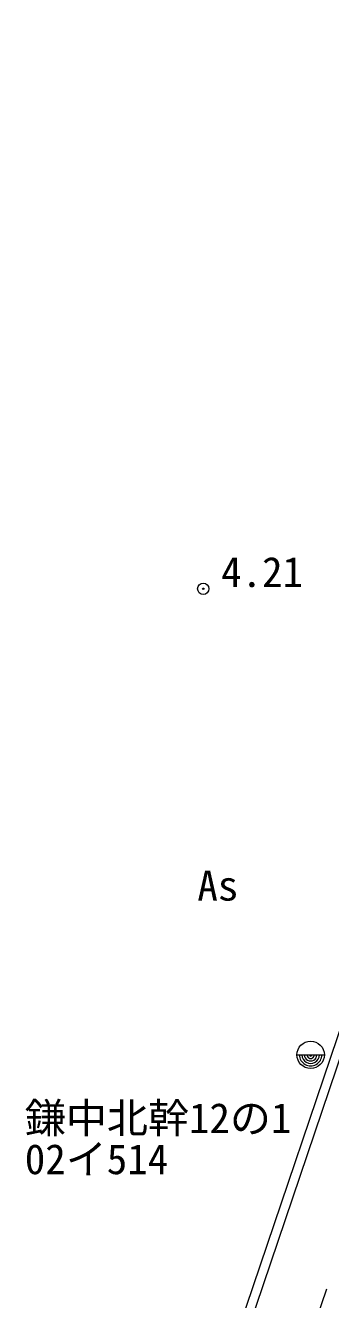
# Model space of a CAD drawing. Units: millimetres on the paper. Extents: x -630 to 607, y -589 to 603.
# Drawn here: x -280.1 to -266.7, y 165.1 to 221 of the extents above; entities that cross this region are included whole.
import ezdxf
from ezdxf.enums import TextEntityAlignment as Align

# ---------------------------------------------------------------- set-up
doc = ezdxf.new("R2010")
doc.units = ezdxf.units.MM
doc.layers.add('0-0', color=7, linetype='Continuous')
for name, color, linetype, lineweight in [('0-8_S-BGD', 7, 'Continuous', 13), ('0-9_S-BGD-HTXT', 7, 'Continuous', 13), ('0-A_S-BGD-TXT', 7, 'Continuous', 13)]:
    doc.layers.add(name, color=color, linetype=linetype, lineweight=lineweight)
doc.styles.add('ＭＳ ゴシック', font='')
doc.styles.get('ＭＳ ゴシック').set_extended_font_data('MS Gothic')

# ---------------------------------------------------------------- blocks, each defined once
blk = doc.blocks.new('~1215')
at = {"layer": '0-8_S-BGD'}
blk.add_line((49482111, -156858318), (49515349, -156832484), dxfattribs=at)
blk = doc.blocks.new('~1214')
at = {"layer": '0-8_S-BGD'}
blk.add_line((49482233, -156858476), (49515472, -156832642), dxfattribs=at)
blk = doc.blocks.new('~1054')
at = {"layer": '0-8_S-BGD'}
blk.add_line((49493024, -156851797.3), (49493616.2, -156851337.2), dxfattribs=at)
blk = doc.blocks.new('111')
at = {"layer": '0-8_S-BGD'}
blk.add_line((49495898.7, -156846694.6), (49496399.3, -156847025.4), dxfattribs=at)
blk.add_circle((49496149, -156846860), 300, dxfattribs=at)
for radius in [245.4, 190.9, 136.4, 81.8, 27.3]:
    blk.add_arc((49496149, -156846860), radius, 146.54333, 326.54333, dxfattribs=at)
at = {"layer": '0-A_S-BGD-TXT'}
for radius in [125, 15]:
    blk.add_circle((49499820, -156837033), radius, dxfattribs=at)
at = {"layer": '0-0'}
for name in ['~1054', '~1215', '~1214']:
    blk.add_blockref(name, (0, 0), dxfattribs=at)
blk = doc.blocks.new('~616')
at = {"layer": '0-8_S-BGD'}
blk.add_line((49498290, -156847509), (49495031, -156850085), dxfattribs=at)
for centre, radius, start, end in [((49498259, -156847469.8), 50, 308.32378, 128.32378), ((49497701.6, -156847974.1), 100, 38.32378, 218.32378), ((49497701.6, -156847974.1), 80, 38.32378, 218.32378), ((49497701.6, -156847974.1), 60, 38.32378, 218.32378), ((49497701.6, -156847974.1), 50, 38.32378, 218.32378), ((49495740.3, -156849524.3), 100, 38.32378, 218.32378), ((49495740.3, -156849524.3), 80, 38.32378, 218.32378), ((49495740.3, -156849524.3), 60, 38.32378, 218.32378), ((49495740.3, -156849524.3), 50, 38.32378, 218.32378), ((49495000, -156850045.8), 50, 128.32378, 308.32378)]:
    blk.add_arc(centre, radius, start, end, dxfattribs=at)
blk = doc.blocks.new('CenterLine~598')
at = {"layer": '0-8_S-BGD'}
blk.add_lwpolyline([(49501009.8, -156847028.4), (49507810.8, -156841777.4), (49514611.8, -156836526.4), (49514520.2, -156836407.6), (49507719.2, -156841658.6), (49500918.2, -156846909.6)], close=True, dxfattribs=at)
blk = doc.blocks.new('平面図')
at = {"layer": '0-0'}
for name in ['CenterLine~598', '~616']:
    blk.add_blockref(name, (0, 0), dxfattribs=at)
at = {"layer": '0-8_S-BGD', "style": 'ＭＳ ゴシック'}
for s, p in [('As', (49495831.5, -156842834.3)), ('鎌中北幹12の1', (49489862.3, -156845003.8)), ('02イ514', (49489366.2, -156845754.7))]:
    blk.add_text(s, height=659.8, rotation=326.543, dxfattribs=at).set_placement(p, align=Align.BOTTOM_LEFT)
blk = doc.blocks.new('標高')
at = {"layer": '0-9_S-BGD-HTXT', "style": 'ＭＳ ゴシック'}
blk.add_text('4.21', height=659.8, rotation=326.543, dxfattribs=at).set_placement((49500059.6, -156837382.3), align=Align.BOTTOM_LEFT)

msp = doc.modelspace()

# ---------------------------------------------------------------- block references
at = {"layer": '0-0', "xscale": 0.002, "yscale": 0.002, "rotation": 33.45667}
for name in ['平面図', '111', '標高']:
    msp.add_blockref(name, (-255798.432, 207316.394), dxfattribs=at)

doc.saveas('drawing.dxf')
